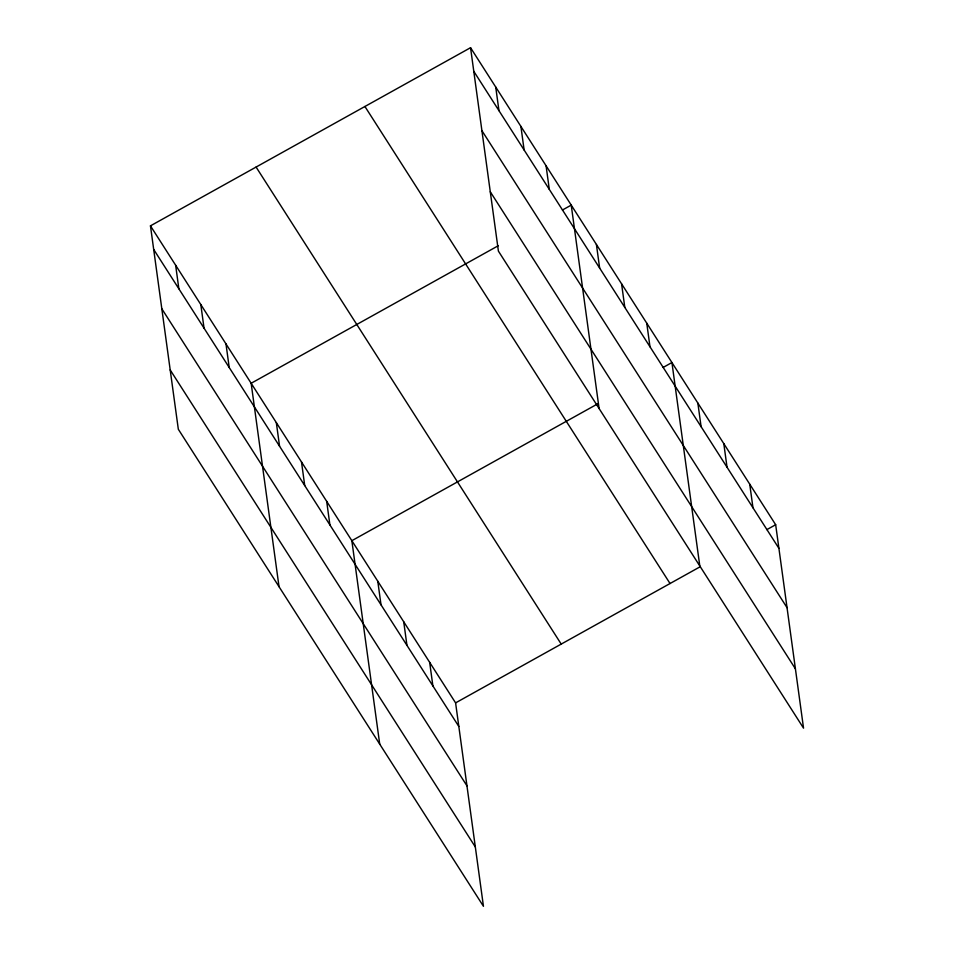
<?xml version="1.0" encoding="UTF-8"?>
<svg xmlns="http://www.w3.org/2000/svg" width="954" height="954" viewBox="0 0 954 954"><rect width="100%" height="100%" fill="white"/><g stroke="black" fill="none" stroke-linecap="round" stroke-linejoin="round"><path stroke-width="1.43" d="M150.458 225.848L455.595 702.883L483.451 906.3L178.326 429.264L150.458 225.848L470.549 47.7L775.674 524.736L803.542 728.152L498.405 251.117L470.549 47.7M498.298 245.715L251.152 383.269L279.021 586.686M562.431 210.023L571.231 205.122L599.1 408.539M597.741 403.828L351.847 540.691L379.716 744.108M663.125 367.445L671.926 362.544L699.795 565.961M455.595 702.883L700.224 566.724M766.873 529.625L775.674 524.736M473.78 71.3L778.905 548.335M481.901 130.638L787.038 607.674M490.284 191.778L795.409 668.814M364.917 106.49L670.042 583.526M256.089 167.057L561.214 644.093M153.689 249.447L458.826 726.471M161.822 308.786L466.947 785.822M170.194 369.925L475.33 846.961M749.737 484.179L752.968 507.778M723.8 443.634L727.031 467.233M697.863 403.089L701.095 426.688M646.752 323.191L649.984 346.779M621.579 283.827L624.81 307.426M596.405 244.474L599.649 268.074M546.07 165.769L549.301 189.369M520.896 126.405L524.128 150.005M495.722 87.052L498.954 110.652M429.658 662.326L432.889 685.926M403.721 621.781L406.953 645.381M377.784 581.236L381.016 604.836M326.673 501.327L329.905 524.927M301.5 461.974L304.731 485.574M276.326 422.622L279.558 446.222M225.979 343.917L229.21 367.505M200.805 304.553L204.037 328.152M175.631 265.2L178.863 288.8"/></g></svg>
